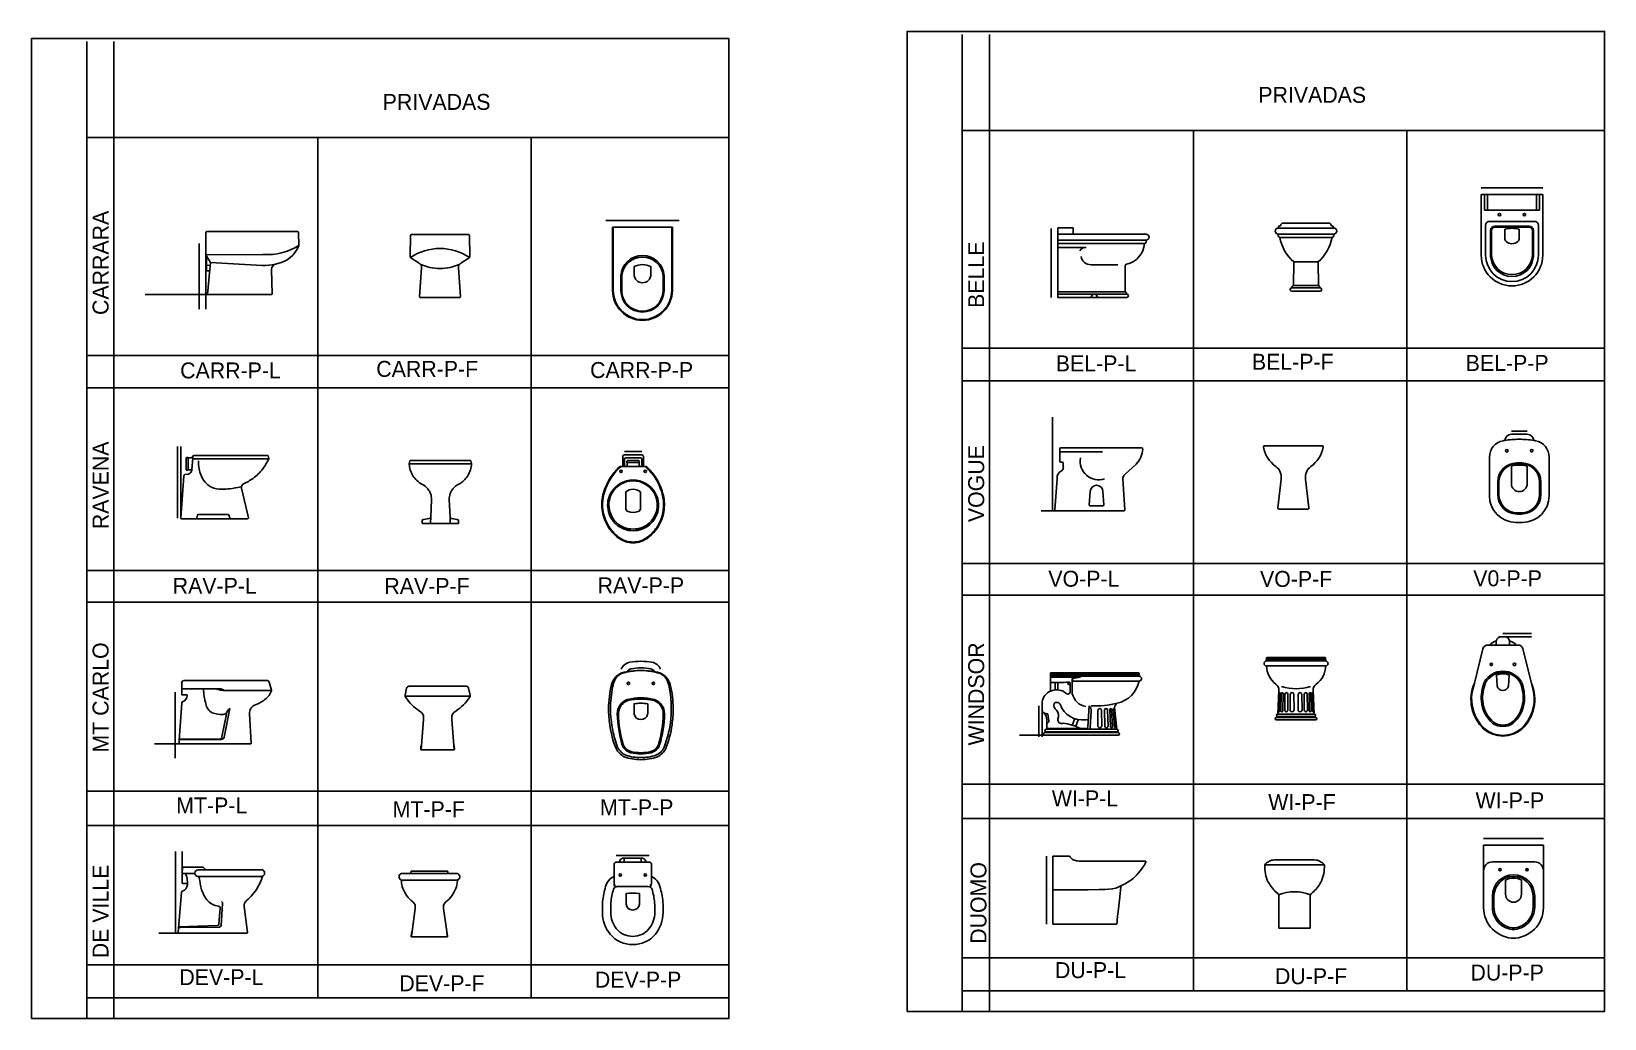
# Model space of a CAD drawing. Extents: x -874 to -854.4, y 505.8 to 511.8.
# Drawn here: x -873.99 to -864.52, y 505.84 to 511.78 of the extents above; entities that cross this region are included whole.
import ezdxf

# ---------------------------------------------------------------- set-up
doc = ezdxf.new("R2010")
doc.units = 0
doc.header["$LTSCALE"] = 50
doc.header["$MEASUREMENT"] = 0
doc.layers.get('0').update_dxf_attribs({"linetype": 'CONTINUOUS'})
for name, color, linetype in [('A-PECAS', 2, 'CONTINUOUS'), ('ESC1-50', 1, 'CONTINUOUS'), ('FOLHA', 3, 'CONTINUOUS')]:
    doc.layers.add(name, color=color, linetype=linetype)

# ---------------------------------------------------------------- blocks, each defined once
blk = doc.blocks.new('P-31-F')
at = {"layer": 'A-PECAS'}
blk.add_lwpolyline([(0, 0.3955), (0.105, 0.3955, -0.423767), (0.111, 0.39), (0.1115, 0.3865, 0.386933), (0.117, 0.3815), (0.1639, 0.3815, -0.053169), (0.1676, 0.3811, -0.678294), (0.1725, 0.3434, 0.259163), (0.1685, 0.3365, -0.101094), (0.159, 0.29, -0.130643), (0.1, 0.21, 0.170066), (0.086, 0.19, 0.1), (0.086, 0.17), (0.1042, 0.0325, -0.128879), (0.105, 0.0305), (0.11, 0.0035, -0.442503), (0.1077, 0), (0.1045, 0), (0, 0), (-0.1045, 0), (-0.1077, 0, -0.442503), (-0.11, 0.0035), (-0.105, 0.0305, -0.128879), (-0.1042, 0.0325), (-0.086, 0.17, 0.1), (-0.086, 0.19, 0.170066), (-0.1, 0.21, -0.130643), (-0.159, 0.29, -0.101094), (-0.1685, 0.3365, 0.259163), (-0.1725, 0.3434, -0.678294), (-0.1676, 0.3811, -0.053169), (-0.1639, 0.3815), (-0.117, 0.3815, 0.386933), (-0.1115, 0.3865), (-0.111, 0.39, -0.423767), (-0.105, 0.3955)], format="xyb", close=True, dxfattribs=at)
at = {"layer": 'ESC1-50'}
blk.add_lwpolyline([(0.117, 0.3815), (0, 0.3815), (-0.117, 0.3815)], dxfattribs=at)
for points in [[(0.1725, 0.3434, -0.072183), (0.167, 0.3413, -0.074671), (0.1646, 0.341), (0, 0.341), (-0.1646, 0.341, -0.074671), (-0.167, 0.3413, -0.072183), (-0.1725, 0.3434)], [(-0.1042, 0.0325), (-0.108, 0.004, 0.453301), (-0.1045, 0)], [(0.1042, 0.0325), (0.108, 0.004, -0.453301), (0.1045, 0)]]:
    blk.add_lwpolyline(points, format="xyb", dxfattribs=at)
blk = doc.blocks.new('P-31-D')
at = {"layer": 'A-PECAS'}
blk.add_lwpolyline([(0.0785, 0.39, -0.399615), (0.0835, 0.3955), (0.199, 0.3955, -0.370333), (0.213, 0.381), (0.3628, 0.381), (0.553, 0.381, -0.758927), (0.5625, 0.3436, 0.160568), (0.558, 0.337, -0.099959), (0.5, 0.232, -0.041739), (0.463, 0.196, 0.256737), (0.45, 0.16), (0.47, 0.0039, -0.452049), (0.4665, 0), (0.0548, 0, -0.439433), (0.0513, 0.0038), (0.072, 0.2455, -0.274289), (0.0775, 0.2515, 0.314545), (0.1075, 0.29), (0.1075, 0.296, 0.377489), (0.1045, 0.299), (0.0795, 0.299, -0.47417), (0.076, 0.302), (0.0765, 0.362)], format="xyb", close=True, dxfattribs=at)
at = {"layer": 'ESC1-50'}
for points in [[(0.213, 0.381), (0.1725, 0.381, 0.97625), (0.1725, 0.341), (0.3628, 0.341), (0.553, 0.341, 0.124834), (0.5625, 0.3436, 0.124834)], [(0.1712, 0.3411, -0.308057), (0.179, 0.332, 0.021203), (0.19, 0.27, 0.097248), (0.225, 0.2, 0.192582), (0.294, 0.1624, -0.384177), (0.3045, 0.1485), (0.2975, 0.055, -0.440034), (0.2855, 0.0455), (0.0585, 0.038, 0.572656), (0.057, 0.036, 0.033738), (0.058, 0.035, 0.146145), (0.061, 0.033, 0.072066), (0.066, 0.033), (0.3, 0.0355, 0.392649), (0.3105, 0.0455), (0.3195, 0.177, 0.286997), (0.3125, 0.19)]]:
    blk.add_lwpolyline(points, format="xyb", dxfattribs=at)
for points in [[(0.08, 0.359), (0.145, 0.359)], [(0.1042, 0.3353), (0.096, 0.359)], [(0.1065, 0.3294), (0.1075, 0.296)]]:
    blk.add_lwpolyline(points, dxfattribs=at)
for centre, radius, start, end in [((0.0798, 0.3623), 0.0033, 185.04767, 273.74974), ((0.0851, 0.3244), 0.022, 20.49568, 29.49437), ((0.0974, 0.3282), 0.00915, 7.62127, 25.57896), ((0.1457, 0.3494), 0.0096, 25.17182, 94.44289)]:
    blk.add_arc(centre, radius, start, end, dxfattribs=at)
blk = doc.blocks.new('P-8-F')
at = {"layer": 'A-PECAS'}
blk.add_lwpolyline([(-0.0973, 0, -0.386383), (-0.102, 0.006), (-0.1005, 0.02, -0.189432), (-0.0979, 0.0254), (-0.085, 0.182, 0.109033), (-0.088, 0.21, 0.15962), (-0.11, 0.233, -0.040278), (-0.1555, 0.27, -0.044946), (-0.193, 0.317, -0.204808), (-0.195, 0.3275), (-0.1868, 0.3703, -0.359982), (-0.1721, 0.3825), (0, 0.3825), (0.1721, 0.3825, -0.359982), (0.1868, 0.3703), (0.195, 0.3275, -0.204808), (0.193, 0.317, -0.044946), (0.1555, 0.27, -0.040278), (0.11, 0.233, 0.15962), (0.088, 0.21, 0.109033), (0.085, 0.182), (0.0979, 0.0254, -0.189432), (0.1005, 0.02), (0.102, 0.006, -0.386383), (0.0973, 0), (0, 0), (-0.0973, 0, -0.438509)], format="xyb", dxfattribs=at)
at = {"layer": 'ESC1-50'}
blk.add_lwpolyline([(-0.1951, 0.322), (0, 0.322), (0.1951, 0.322)], dxfattribs=at)
for points in [[(-0.0973, 0, -0.438509), (-0.0998, 0.0027), (-0.0979, 0.0254)], [(0.0973, 0, 0.438509), (0.0998, 0.0027), (0.0979, 0.0254)]]:
    blk.add_lwpolyline(points, format="xyb", dxfattribs=at)
blk = doc.blocks.new('P-7-F')
at = {"layer": 'A-PECAS'}
blk.add_lwpolyline([(0, 0), (-0.0558, 0), (-0.1069, 0, -0.422371), (-0.1099, 0.0031), (-0.1095, 0.0173, -0.344769), (-0.1015, 0.025), (-0.0665, 0.0295, 0.326095), (-0.0581, 0.0391), (-0.053, 0.145, 0.089443), (-0.059, 0.18, 0.055429), (-0.069, 0.2, 0.112261), (-0.1, 0.2305, 0.018259), (-0.104, 0.2325, -0.113241), (-0.1595, 0.28, -0.140707), (-0.1866, 0.351), (-0.1869, 0.3537, -0.042543), (-0.1873, 0.3591, -0.066922), (-0.187, 0.362), (-0.1835, 0.378, -0.312376), (-0.1805, 0.38), (0, 0.38), (0.1805, 0.38, -0.312376), (0.1835, 0.378), (0.187, 0.362, -0.066922), (0.1873, 0.3591, -0.042543), (0.1869, 0.3537), (0.1866, 0.351, -0.140707), (0.1595, 0.28, -0.113241), (0.104, 0.2325, 0.018259), (0.1, 0.2305, 0.112261), (0.069, 0.2, 0.055429), (0.059, 0.18, 0.089443), (0.053, 0.145), (0.0581, 0.0391, 0.326095), (0.0665, 0.0295), (0.1015, 0.025, -0.344769), (0.1095, 0.0173), (0.1099, 0.0031, -0.422371), (0.1069, 0), (0.0558, 0)], format="xyb", close=True, dxfattribs=at)
at = {"layer": 'ESC1-50'}
blk.add_lwpolyline([(0.1873, 0.36), (0, 0.36), (-0.1873, 0.36)], dxfattribs=at)
for points in [[(-0.0558, 0, -0.428414), (-0.0598, 0.0042), (-0.0581, 0.0391)], [(0.0558, 0, 0.428414), (0.0598, 0.0042), (0.0581, 0.0391)]]:
    blk.add_lwpolyline(points, format="xyb", dxfattribs=at)
blk = doc.blocks.new('P-7-D')
at = {"layer": 'A-PECAS'}
blk.add_lwpolyline([(0.4295, 0.184), (0.4715, 0.0062, -0.483964), (0.4667, 0), (0.0683, 0, -0.434765), (0.0643, 0.0043), (0.082, 0.258, -0.329288), (0.0895, 0.266), (0.1085, 0.269, 0.282717), (0.131, 0.29, 0.425868), (0.127, 0.2945), (0.1135, 0.2945, 0.120658), (0.11, 0.2935, -0.182519), (0.1, 0.293, -0.358208), (0.097, 0.2973), (0.097, 0.3643, -0.375875), (0.1, 0.368, -0.143803), (0.11, 0.3675, 0.135514), (0.1125, 0.367), (0.1275, 0.367, 0.345615), (0.1375, 0.3775, -0.321215), (0.1415, 0.38), (0.5889, 0.38, -0.398095), (0.5909, 0.3783), (0.594, 0.3635, -0.160099), (0.593, 0.357, -0.047619), (0.5585, 0.3, -0.064768), (0.5, 0.243, -0.049062), (0.443, 0.21, 0.326827)], format="xyb", close=True, dxfattribs=at)
at = {"layer": 'ESC1-50'}
for points in [[(0.11, 0.295), (0.11, 0.3665)], [(0.1366, 0.3643), (0.132, 0.296)]]:
    blk.add_lwpolyline(points, dxfattribs=at)
for points in [[(0.1375, 0.3775), (0.1366, 0.3643, 0.43409), (0.1406, 0.36), (0.594, 0.36)], [(0.1705, 0.3485, 0.05697), (0.1745, 0.3, 0.04588), (0.1865, 0.26, 0.104488), (0.222, 0.21, 0.06838), (0.25, 0.19, 0.112798), (0.31, 0.1785, 0.029106), (0.36, 0.1805, 0.037244), (0.425, 0.193)], [(0.164, 0, -0.488293), (0.161, 0.0045), (0.1655, 0.021, -0.345097), (0.1725, 0.026), (0.26, 0.026), (0.3475, 0.026, -0.345097), (0.3545, 0.021), (0.359, 0.0045, -0.488293), (0.356, 0)]]:
    blk.add_lwpolyline(points, format="xyb", dxfattribs=at)
blk.add_arc((0.1027, 0.2978), 0.0294, 344.59809, 356.47727, dxfattribs=at)
blk = doc.blocks.new('P-60-F')
at = {"layer": 'A-PECAS'}
blk.add_lwpolyline([(0, 0), (-0.1182, 0, -0.414214), (-0.1225, 0.005), (-0.111, 0.179, 0.251046), (-0.125, 0.208), (-0.175, 0.239, -0.259125), (-0.18, 0.248), (-0.177, 0.375, -0.339065), (-0.171, 0.38), (0, 0.38), (0.171, 0.38, -0.339065), (0.177, 0.375), (0.18, 0.248, -0.259125), (0.175, 0.239), (0.125, 0.208, 0.251046), (0.111, 0.179), (0.1225, 0.005, -0.414214), (0.1182, 0)], format="xyb", close=True, dxfattribs=at)
at = {"layer": 'ESC1-50'}
for points in [[(0.1772, 0.2408, 0.154501), (0, 0.296, 0.154501), (-0.1772, 0.2408)], [(-0.119, 0.2024, 0.116095), (0, 0.175, 0.116095), (0.119, 0.2024)]]:
    blk.add_lwpolyline(points, format="xyb", dxfattribs=at)
blk = doc.blocks.new('P-60-E')
at = {"layer": 'A-PECAS'}
blk.add_lwpolyline([(-0.118, 0.193), (-0.1, 0.003, -0.398501), (-0.103, 0), (-0.483, 0, -0.393198), (-0.488, 0.004), (-0.485, 0.1519, 0.379916), (-0.515, 0.185, -0.252974), (-0.65, 0.295), (-0.6481, 0.375, -0.232511), (-0.643, 0.38), (-0.0931, 0.38, -0.318014), (-0.09, 0.375), (-0.09, 0.24)], format="xyb", close=True, dxfattribs=at)
blk.add_lwpolyline([(-0.1133, 0.143), (-0.097, 0.144, 0.418904), (-0.0935, 0.148), (-0.0936, 0.234)], format="xyb", dxfattribs=at)
blk.add_lwpolyline([(-0.103, 0), (-0.263, 0)], dxfattribs=at)
at = {"layer": 'ESC1-50'}
for points in [[(-0.09, 0.24), (-0.433, 0.241, -0.144916), (-0.65, 0.295)], [(-0.118, 0.193), (-0.429, 0.175, -0.055365), (-0.5073, 0.1832)]]:
    blk.add_lwpolyline(points, format="xyb", dxfattribs=at)
blk.add_lwpolyline([(-0.1163, 0.1752), (-0.0935, 0.1767)], dxfattribs=at)

msp = doc.modelspace()

# ---------------------------------------------------------------- linework, layer by layer
for points in [[(-873.9925, 505.8423), (-869.7925, 505.8423), (-869.7925, 511.7423), (-873.9925, 511.7423)], [(-868.7197, 505.8849), (-864.5197, 505.8849), (-864.5197, 511.7849), (-868.7197, 511.7849)]]:
    msp.add_lwpolyline(points, close=True)
at = {"layer": 'A-PECAS'}
for p, q in [((-865.262, 510.8428), (-864.892, 510.8428)), ((-865.262, 510.8028), (-865.262, 510.4378)), ((-865.262, 510.8028), (-864.892, 510.8028)), ((-864.892, 510.8028), (-864.892, 510.4378)), ((-870.5331, 510.6459), (-870.0931, 510.6459)), ((-867.8521, 510.5982), (-867.8521, 510.1842)), ((-867.8121, 510.5982), (-867.8121, 510.1842)), ((-867.8071, 510.6032), (-867.7241, 510.6032)), ((-867.7191, 510.5982), (-867.7191, 510.5692)), ((-866.4548, 510.6312), (-866.1808, 510.6312)), ((-866.1458, 510.6012), (-866.1458, 510.6012)), ((-867.7141, 510.5642), (-867.2801, 510.5642)), ((-867.2801, 510.5282), (-867.2801, 510.5182)), ((-866.4848, 510.5652), (-866.4848, 510.5552)), ((-866.1508, 510.5652), (-866.1508, 510.5552)), ((-866.3928, 510.2549), (-866.3908, 510.3982)), ((-866.2428, 510.2549), (-866.2448, 510.3982)), ((-867.4071, 510.3734), (-867.4071, 510.2179)), ((-866.4028, 510.2212), (-866.2328, 510.2212)), ((-866.4028, 510.2212), (-866.2328, 510.2212)), ((-867.8121, 510.1842), (-867.3971, 510.1842)), ((-865.081, 509.3795), (-864.985, 509.3795)), ((-865.081, 509.3595), (-864.985, 509.3595)), ((-870.3176, 509.2565), (-870.4215, 509.2565)), ((-867.8008, 509.2722), (-867.8008, 509.1982)), ((-867.7948, 509.2782), (-867.3078, 509.2782)), ((-866.5667, 509.2895), (-866.2207, 509.2895)), ((-867.7948, 509.1922), (-867.7848, 509.1922)), ((-867.7788, 509.1862), (-867.7788, 509.1624)), ((-867.3408, 509.1802), (-867.4089, 509.118)), ((-865.213, 509.2221), (-865.213, 508.9895)), ((-864.853, 509.2221), (-864.853, 508.9895)), ((-867.8308, 508.9046), (-867.8168, 509.0922)), ((-867.4082, 508.9045), (-867.4203, 509.0922)), ((-866.4878, 508.9174), (-866.4675, 509.0901)), ((-866.2997, 508.9174), (-866.32, 509.0901)), ((-867.8248, 508.8982), (-867.4142, 508.8982)), ((-866.4809, 508.9095), (-866.3066, 508.9095)), ((-865.053, 508.8295), (-865.013, 508.8295)), ((-865.1418, 508.1411), (-865.1218, 508.1411)), ((-865.2523, 508.0683), (-865.3038, 507.8608)), ((-865.2231, 508.0911), (-865.0404, 508.0911)), ((-865.0113, 508.0683), (-864.9598, 507.8608)), ((-866.5527, 508.0151), (-866.2021, 508.0151)), ((-867.8559, 507.8134), (-867.8559, 507.9235)), ((-867.325, 507.9235), (-867.8559, 507.9235)), ((-867.9069, 507.7025), (-867.9069, 507.7485)), ((-866.4875, 507.6751), (-866.4804, 507.8184)), ((-866.2674, 507.6751), (-866.2745, 507.8184)), ((-867.4709, 507.7145), (-867.4558, 507.5835)), ((-866.4875, 507.6601), (-866.4875, 507.6551)), ((-866.4875, 507.6601), (-866.4875, 507.6551)), ((-866.2674, 507.6601), (-866.2674, 507.6551)), ((-866.2674, 507.6601), (-866.2674, 507.6551)), ((-867.4483, 507.5635), (-867.8904, 507.5635)), ((-867.4558, 507.5685), (-867.8829, 507.5685)), ((-867.8791, 507.5885), (-867.8791, 507.6385)), ((-867.4558, 507.5685), (-867.4558, 507.5635)), ((-867.4558, 507.5685), (-867.4558, 507.5635)), ((-866.495, 507.6401), (-866.2599, 507.6401)), ((-867.8904, 507.5485), (-867.4483, 507.5485)), ((-865.2479, 506.9252), (-864.8878, 506.9252)), ((-870.3716, 506.8235), (-870.4712, 506.8235)), ((-870.2721, 506.8235), (-870.3716, 506.8235)), ((-867.881, 506.8203), (-867.881, 506.4103)), ((-867.741, 506.8203), (-867.841, 506.8203)), ((-867.841, 506.8203), (-867.841, 506.4103)), ((-865.2479, 506.8852), (-864.8878, 506.8852)), ((-867.6835, 506.7903), (-867.281, 506.7903))]:
    msp.add_line(p, q, dxfattribs=at)
at = {"layer": 'A-PECAS', "color": 1}
for p, q in [((-865.2432, 510.7098), (-865.2432, 510.8028)), ((-865.224, 510.7098), (-865.224, 510.8028)), ((-864.9299, 510.7098), (-864.9299, 510.8028)), ((-864.9108, 510.7098), (-864.9108, 510.8028)), ((-865.2432, 510.7098), (-864.9108, 510.7098)), ((-866.4848, 510.6012), (-866.1508, 510.6012)), ((-865.236, 510.6168), (-865.236, 510.4378)), ((-865.211, 510.6418), (-864.943, 510.6418)), ((-865.2055, 510.5868), (-865.2055, 510.4265)), ((-865.1995, 510.5868), (-865.1995, 510.4378)), ((-865.1805, 510.6118), (-864.9735, 510.6118)), ((-865.1805, 510.6058), (-864.9735, 510.6058)), ((-865.121, 510.5947), (-865.121, 510.5399)), ((-865.033, 510.5947), (-865.033, 510.5399)), ((-864.9545, 510.5868), (-864.9545, 510.4378)), ((-864.9485, 510.5868), (-864.9485, 510.4265)), ((-864.918, 510.6168), (-864.918, 510.4378)), ((-867.8121, 510.5642), (-867.7141, 510.5642)), ((-867.8121, 510.5282), (-867.2801, 510.5282)), ((-867.8121, 510.5082), (-867.2901, 510.5082)), ((-866.4848, 510.5652), (-866.1508, 510.5652)), ((-866.4748, 510.5452), (-866.1608, 510.5452)), ((-865.0329, 510.5553), (-865.0342, 510.5553)), ((-867.6412, 510.4838), (-867.8121, 510.4838)), ((-866.3908, 510.3982), (-866.2448, 510.3982)), ((-867.6117, 510.3805), (-867.4514, 510.3805)), ((-867.4071, 510.2179), (-867.8121, 510.2179)), ((-867.3971, 510.2042), (-867.8121, 510.2042)), ((-866.4028, 510.2412), (-866.2328, 510.2412)), ((-866.3928, 510.2549), (-866.2428, 510.2549)), ((-867.7948, 509.2532), (-867.5436, 509.2532)), ((-865.081, 509.0625), (-865.081, 509.1684)), ((-865.048, 509.187), (-865.018, 509.187)), ((-865.0455, 509.182), (-865.0205, 509.182)), ((-864.985, 509.0625), (-864.985, 509.1684)), ((-865.163, 509.072), (-865.163, 508.997)), ((-865.1555, 508.997), (-865.1555, 509.072)), ((-864.9105, 508.997), (-864.9105, 509.072)), ((-864.903, 509.072), (-864.903, 508.997)), ((-867.6233, 508.9346), (-867.6168, 509.0152)), ((-867.5343, 508.9346), (-867.5408, 509.0152)), ((-867.6173, 508.9282), (-867.5403, 508.9282)), ((-865.0455, 508.887), (-865.0205, 508.887)), ((-865.0455, 508.8795), (-865.0205, 508.8795)), ((-865.1718, 508.0911), (-865.1718, 508.1111)), ((-865.0918, 508.0911), (-865.0918, 508.1111)), ((-866.5549, 507.9951), (-866.1977, 507.9951)), ((-866.5549, 507.9651), (-866.1999, 507.9651)), ((-866.5534, 508.0051), (-866.2014, 508.0051)), ((-867.3243, 507.9135), (-867.8559, 507.9135)), ((-867.676, 507.8975), (-867.8559, 507.8975)), ((-867.3229, 507.9035), (-867.8469, 507.9035)), ((-867.8277, 507.8649), (-867.8277, 507.8209)), ((-867.8117, 507.8652), (-867.8117, 507.8209)), ((-867.7259, 507.8735), (-867.3229, 507.8735)), ((-865.3038, 507.8608), (-865.3167, 507.8086)), ((-865.1658, 507.8446), (-865.1698, 507.9105)), ((-865.0978, 507.8446), (-865.0938, 507.9105)), ((-864.9598, 507.8608), (-864.9468, 507.8086)), ((-866.4777, 507.8004), (-866.4827, 507.6933)), ((-866.4734, 507.8004), (-866.4768, 507.6933)), ((-866.467, 507.7964), (-866.4694, 507.6967)), ((-866.4557, 507.7964), (-866.4569, 507.6967)), ((-866.4442, 507.7957), (-866.4458, 507.6988)), ((-866.4272, 507.7957), (-866.4268, 507.6988)), ((-866.4124, 507.7932), (-866.4134, 507.7011)), ((-866.3904, 507.7932), (-866.3894, 507.7011)), ((-866.3644, 507.7932), (-866.3654, 507.7011)), ((-866.3424, 507.7932), (-866.3414, 507.7011)), ((-866.3277, 507.7957), (-866.3281, 507.6988)), ((-866.3107, 507.7957), (-866.3091, 507.6988)), ((-866.2992, 507.7964), (-866.298, 507.6967)), ((-866.2879, 507.7964), (-866.2854, 507.6967)), ((-866.2815, 507.8004), (-866.2781, 507.6933)), ((-866.2771, 507.8004), (-866.2721, 507.6933)), ((-867.8726, 507.6739), (-867.8653, 507.6326)), ((-867.7111, 507.6452), (-867.7233, 507.6104)), ((-867.6304, 507.598), (-867.6239, 507.7245)), ((-867.6165, 507.5938), (-867.6109, 507.6925)), ((-867.5704, 507.6974), (-867.5714, 507.6053)), ((-867.5484, 507.6974), (-867.5474, 507.6053)), ((-867.5302, 507.6999), (-867.5287, 507.603)), ((-867.5132, 507.6999), (-867.5097, 507.603)), ((-867.4995, 507.7007), (-867.4943, 507.601)), ((-867.4882, 507.7007), (-867.4818, 507.601)), ((-867.4795, 507.7051), (-867.4711, 507.5974)), ((-867.4742, 507.7051), (-867.4637, 507.5976)), ((-866.495, 507.6551), (-866.2599, 507.6551)), ((-866.4875, 507.6751), (-866.2674, 507.6751)), ((-866.4875, 507.6601), (-866.2674, 507.6601)), ((-867.4558, 507.5835), (-867.8829, 507.5835)), ((-867.8791, 507.5885), (-867.6403, 507.5885)), ((-867.87, 507.6245), (-867.8766, 507.6193)), ((-867.6901, 507.6397), (-867.7028, 507.6032)), ((-865.0679, 506.7853), (-865.1954, 506.7853)), ((-865.0679, 506.7853), (-864.9403, 506.7853)), ((-865.0679, 506.7853), (-864.9403, 506.7853)), ((-865.1154, 506.6758), (-865.1154, 506.5903)), ((-865.0204, 506.6758), (-865.0204, 506.5903))]:
    msp.add_line(p, q, dxfattribs=at)
at = {"layer": 'A-PECAS'}
for points in [[(-870.3131, 510.0459, -0.411807), (-870.4931, 510.2259), (-870.4931, 510.6059), (-870.3131, 510.6059), (-870.1331, 510.6059), (-870.1331, 510.2259, -0.411807)], [(-870.3131, 510.4359, -0.409584), (-870.1831, 510.3119), (-870.1831, 510.2249, -0.413201), (-870.3131, 510.0959, -0.413201), (-870.4431, 510.2249), (-870.4431, 510.3119, -0.409584)], [(-870.3131, 510.1014, 0.405971), (-870.1887, 510.2218), (-870.1886, 510.2249), (-870.1886, 510.3119, 0.402365), (-870.3131, 510.4259, 0.402365), (-870.4376, 510.3119), (-870.4376, 510.2249), (-870.4376, 510.2218, 0.405971), (-870.3131, 510.1014, -0.001066)], [(-870.3131, 510.2719, -0.420408), (-870.3636, 510.3229), (-870.3641, 510.3689, -0.096753), (-870.3131, 510.3819, -0.096753), (-870.2621, 510.3689), (-870.2626, 510.3229, -0.420408)], [(-870.4515, 509.1635, 0.059368), (-870.5015, 509.1065, 0.082654), (-870.5475, 509.0065, 0.104255), (-870.556, 508.9065, 0.107708), (-870.522, 508.8065, 0.088187), (-870.4595, 508.7365, 0.163426), (-870.3695, 508.7065, 0.163426), (-870.2795, 508.7365, 0.088187), (-870.217, 508.8065, 0.107708), (-870.183, 508.9065, 0.104255), (-870.1915, 509.0065, 0.082654), (-870.2375, 509.1065, 0.059368), (-870.2875, 509.1635, 0.207706), (-870.2951, 509.1665), (-870.3002, 509.1665), (-870.307, 509.1665), (-870.307, 509.2245, 0.402093), (-870.318, 509.2365), (-870.3695, 509.2365), (-870.421, 509.2365, 0.402093), (-870.432, 509.2245), (-870.432, 509.1665), (-870.4388, 509.1665), (-870.444, 509.1665, 0.207706)], [(-870.3695, 509.0845, -0.268395), (-870.236, 509.0065, -0.179674), (-870.2185, 508.9065, -0.170707), (-870.2695, 508.816, -0.179561), (-870.3695, 508.779, -0.179561), (-870.4695, 508.816, -0.170707), (-870.5205, 508.9065, -0.179674), (-870.503, 509.0065, -0.268395)], [(-870.3995, 508.894, 0.183333), (-870.3395, 508.894, 0.302776), (-870.325, 508.9165), (-870.325, 509.0125, 0.370787), (-870.414, 509.0125), (-870.414, 508.9165, 0.302776)], [(-870.3716, 506.7835), (-870.4716, 506.7835, 0.411177), (-870.4836, 506.7725), (-870.4836, 506.7035, -0.293607), (-870.4881, 506.6955, 0.168721), (-870.5251, 506.6615, 0.065493), (-870.5354, 506.6363, 0.054217), (-870.553, 506.5457, 0.032691), (-870.5541, 506.4803, 0.170487), (-870.5077, 506.3497, 0.222764), (-870.3716, 506.287, 0.222764), (-870.2356, 506.3497, 0.170487), (-870.1891, 506.4803, 0.032691), (-870.1903, 506.5457, 0.054217), (-870.2079, 506.6363, 0.065493), (-870.2181, 506.6615, 0.168721), (-870.2551, 506.6955, -0.293607), (-870.2596, 506.7035), (-870.2596, 506.7725, 0.411177), (-870.2716, 506.7835)], [(-870.3716, 506.337, -0.222371), (-870.4691, 506.3815, -0.171293), (-870.5041, 506.4815, -0.033324), (-870.5031, 506.5415, -0.054221), (-870.4876, 506.6215, -0.314946), (-870.4651, 506.6365), (-870.3716, 506.6365), (-870.2781, 506.6365, -0.314946), (-870.2556, 506.6215, -0.054221), (-870.2401, 506.5415, -0.033324), (-870.2391, 506.4815, -0.171293), (-870.2741, 506.3815, -0.222371)], [(-870.3316, 506.5315), (-870.3316, 506.5945, 0.075), (-870.4116, 506.5945), (-870.4116, 506.5315, 0.9125)]]:
    msp.add_lwpolyline(points, format="xyb", close=True, dxfattribs=at)
for points in [[(-870.4891, 510.6059), (-870.4891, 510.2259, 0.411661), (-870.3132, 510.0499), (-870.3131, 510.0499, 0.411664), (-870.1371, 510.2259), (-870.1371, 510.6059)], [(-870.4132, 509.1665, 0.380199), (-870.4055, 509.1745), (-870.4055, 509.1855, 0.087349), (-870.4065, 509.1895, -0.172037), (-870.4066, 509.1983, -0.102747), (-870.4052, 509.2002, -0.167994), (-870.401, 509.2015), (-870.3695, 509.2015)], [(-870.3259, 509.1665, -0.380199), (-870.3335, 509.1745), (-870.3335, 509.1855, -0.087349), (-870.3325, 509.1895, 0.172037), (-870.3325, 509.1983, 0.102747), (-870.3339, 509.2002, 0.167994), (-870.338, 509.2015), (-870.3695, 509.2015)], [(-870.2656, 507.9332, -0.166403), (-870.2566, 507.9342), (-870.2226, 507.9272, -0.147687), (-870.1726, 507.9002, -0.13868), (-870.1456, 507.8527, -0.056337), (-870.1281, 507.7072, -0.03707), (-870.1351, 507.6112, -0.065227), (-870.1731, 507.4683, -0.183874), (-870.2226, 507.4187, -0.096189), (-870.3226, 507.4007, -0.096189), (-870.4226, 507.4187, -0.183874), (-870.472, 507.4683, -0.065227), (-870.5101, 507.6112, -0.03707), (-870.5171, 507.7072, -0.056337), (-870.4996, 507.8527, -0.13868), (-870.4726, 507.9002, -0.147687), (-870.4226, 507.9272), (-870.3886, 507.9342, -0.166403), (-870.3796, 507.9332)], [(-870.3228, 507.9932, 0.039027), (-870.3894, 507.9876, 0.255069), (-870.4406, 507.9465, 0.255069)], [(-870.3226, 507.9532, 0.038777), (-870.3826, 507.9482, 0.252608), (-870.4036, 507.9311, 0.252608)], [(-870.3226, 507.9532, -0.038777), (-870.2626, 507.9482, -0.252608), (-870.2415, 507.9311, -0.252608)], [(-870.3224, 507.9932, -0.039027), (-870.2558, 507.9876, -0.255069), (-870.2046, 507.9465, -0.255069)], [(-873.1021, 507.5181), (-873.0877, 507.7416, -0.282259), (-873.0822, 507.7493, 0.263617), (-873.054, 507.7865, 0.453957), (-873.0584, 507.7916), (-873.0875, 507.7916), (-873.0875, 507.8626, -0.414214), (-873.0735, 507.8766), (-872.5717, 507.8766, -0.340095), (-872.5601, 507.8677), (-872.5475, 507.8201, -0.183134), (-872.5485, 507.8116, -0.163483), (-872.594, 507.7576, -0.054491), (-872.6485, 507.7286, 0.075251), (-872.666, 507.7166, 0.074395), (-872.6708, 507.7097, 0.155483), (-872.6785, 507.6766), (-872.6687, 507.5003, -0.430564), (-872.6722, 507.4966), (-873.0997, 507.4966, -0.433194), (-873.1032, 507.5003), (-873.1022, 507.5166, -0.395485)], [(-870.3225, 507.7727, 0.06168), (-870.4016, 507.7637, 0.039055), (-870.4085, 507.7614, 0.304226), (-870.4646, 507.6772, 0.069584), (-870.4352, 507.4891, 0.256561), (-870.3842, 507.4429, 0.06572), (-870.3225, 507.4357, 0.06572)], [(-870.3226, 507.7407, 0.0408), (-870.3636, 507.7372), (-870.3636, 507.6791, 0.057291), (-870.3631, 507.6746, 0.350796), (-870.3226, 507.6427, 0.350796)], [(-870.3226, 507.7727, -0.06168), (-870.2436, 507.7637, -0.039055), (-870.2366, 507.7614, -0.304226), (-870.1806, 507.6772, -0.069584), (-870.2099, 507.4891, -0.256561), (-870.2609, 507.4429, -0.06572), (-870.3227, 507.4357, -0.06572)], [(-870.3226, 507.7407, -0.0408), (-870.2816, 507.7372), (-870.2816, 507.6791, -0.057291), (-870.2821, 507.6746, -0.350796), (-870.3226, 507.6427, -0.350796)], [(-870.2906, 506.7835), (-870.2946, 506.793, 0.252774), (-870.3176, 506.8085), (-870.3276, 506.8085), (-870.3716, 506.8085), (-870.4156, 506.8085), (-870.4256, 506.8085, 0.252774), (-870.4486, 506.793), (-870.4526, 506.7835)], [(-870.3721, 506.287, 0.000669), (-870.3716, 506.287, 0.170487)]]:
    msp.add_lwpolyline(points, format="xyb", dxfattribs=at)
for points in [[(-870.432, 509.1665), (-870.3695, 509.1665)], [(-870.307, 509.1665), (-870.3695, 509.1665)], [(-867.741, 506.8203), (-867.7381, 506.8158), (-867.7348, 506.8109), (-867.7303, 506.8059), (-867.7249, 506.8016), (-867.7194, 506.7986), (-867.7127, 506.7959), (-867.7061, 506.7941), (-867.6994, 506.7926), (-867.6927, 506.7914), (-867.6835, 506.7903)], [(-866.2663, 506.797), (-866.2663, 506.797), (-866.257, 506.7963), (-866.2483, 506.7948), (-866.2404, 506.792), (-866.2325, 506.7884), (-866.2253, 506.784), (-866.2181, 506.779), (-866.2124, 506.7733), (-866.2066, 506.7668), (-866.2066, 506.7538), (-866.2066, 506.7538), (-866.2073, 506.7402), (-866.2088, 506.7265), (-866.2109, 506.7136), (-866.2138, 506.7006), (-866.2174, 506.6884), (-866.2224, 506.6762), (-866.2275, 506.6639), (-866.234, 506.6524), (-866.234, 506.6524), (-866.239, 506.6445), (-866.2447, 506.6366), (-866.2505, 506.6287), (-866.257, 506.6215), (-866.2634, 506.6143), (-866.2706, 506.6071), (-866.2778, 506.6006), (-866.285, 506.5949), (-866.285, 506.5949), (-866.2879, 506.5927), (-866.2893, 506.5898), (-866.2908, 506.5862), (-866.2915, 506.5826), (-866.2915, 506.5826), (-866.2915, 506.51), (-866.2915, 506.4474), (-866.2915, 506.4035), (-866.2915, 506.387), (-866.4814, 506.387), (-866.4814, 506.387), (-866.4814, 506.4035), (-866.4814, 506.4474), (-866.4814, 506.51), (-866.4814, 506.5826), (-866.4814, 506.5826), (-866.4821, 506.5862), (-866.4828, 506.5898), (-866.485, 506.5927), (-866.4872, 506.5949), (-866.4872, 506.5949), (-866.4951, 506.6006), (-866.5023, 506.6071), (-866.5087, 506.6143), (-866.5159, 506.6215), (-866.5217, 506.6287), (-866.5274, 506.6366), (-866.5332, 506.6445), (-866.5382, 506.6524), (-866.5382, 506.6524), (-866.5447, 506.6639), (-866.5504, 506.6762), (-866.5548, 506.6884), (-866.5591, 506.7006), (-866.562, 506.7136), (-866.5641, 506.7265), (-866.5656, 506.7402), (-866.5663, 506.7538), (-866.5663, 506.7668), (-866.5663, 506.7668), (-866.5605, 506.7733), (-866.5548, 506.779), (-866.5476, 506.784), (-866.5404, 506.7884), (-866.5325, 506.792), (-866.5246, 506.7948), (-866.5159, 506.7963), (-866.5066, 506.797), (-866.2663, 506.797)], [(-865.0679, 506.3252), (-865.0687, 506.3252), (-865.0687, 506.3252), (-865.0828, 506.3253), (-865.0988, 506.3278), (-865.1167, 506.3334), (-865.1339, 506.3402), (-865.1503, 506.3476), (-865.1659, 506.3573), (-865.1801, 506.3677), (-865.1935, 506.3797), (-865.2055, 506.3931), (-865.2159, 506.4072), (-865.2256, 506.4229), (-865.233, 506.4393), (-865.2397, 506.4565), (-865.2442, 506.4743), (-865.2472, 506.4922), (-865.2479, 506.5116), (-865.2479, 506.8852)], [(-865.0679, 506.3252), (-865.0671, 506.3252), (-865.0671, 506.3252), (-865.053, 506.3253), (-865.037, 506.3278), (-865.019, 506.3334), (-865.0019, 506.3402), (-864.9855, 506.3476), (-864.9698, 506.3573), (-864.9557, 506.3677), (-864.9422, 506.3797), (-864.9303, 506.3931), (-864.9199, 506.4072), (-864.9102, 506.4229), (-864.9027, 506.4393), (-864.896, 506.4565), (-864.8916, 506.4743), (-864.8886, 506.4922), (-864.8878, 506.5116), (-864.8878, 506.8852)], [(-867.841, 506.4103), (-867.7481, 506.4103), (-867.7236, 506.4103), (-867.6977, 506.4103), (-867.6704, 506.4103), (-867.6416, 506.4103), (-867.6114, 506.4103), (-867.5812, 506.4103), (-867.551, 506.4103), (-867.5208, 506.4103), (-867.4906, 506.4103), (-867.4611, 506.4103), (-867.4611, 506.4103), (-867.4589, 506.411), (-867.4575, 506.4117), (-867.4568, 506.4131), (-867.4561, 506.4153), (-867.4561, 506.4153), (-867.4553, 506.4203), (-867.4539, 506.4354), (-867.4518, 506.4577), (-867.4489, 506.4872), (-867.4453, 506.5203), (-867.441, 506.557), (-867.4374, 506.5951), (-867.433, 506.6325), (-867.433, 506.6325), (-867.4323, 506.6368), (-867.4302, 506.6397), (-867.428, 506.6426), (-867.4251, 506.6448), (-867.4251, 506.6448), (-867.4158, 506.6491), (-867.4072, 506.6534), (-867.3985, 506.6584), (-867.3899, 506.6635), (-867.382, 506.6685), (-867.3741, 506.6742), (-867.3662, 506.68), (-867.359, 506.6858), (-867.359, 506.6858), (-867.3481, 506.6944), (-867.3359, 506.7073), (-867.3252, 506.7196), (-867.3151, 506.7318), (-867.3073, 506.7418), (-867.2994, 506.753), (-867.2933, 506.7621), (-867.2887, 506.7696), (-867.2854, 506.7754), (-867.2835, 506.7801), (-867.2818, 506.7848), (-867.281, 506.7878), (-867.281, 506.7901)], [(-866.2066, 506.7668), (-866.5663, 506.7668)]]:
    msp.add_lwpolyline(points, dxfattribs=at)
at = {"layer": 'A-PECAS', "color": 1}
for points in [[(-867.4251, 506.6448), (-867.4443, 506.635), (-867.4636, 506.628), (-867.4841, 506.6228), (-867.506, 506.6206), (-867.5294, 506.619), (-867.5638, 506.6187), (-867.6298, 506.618), (-867.841, 506.618)], [(-865.0679, 506.3778), (-865.0763, 506.3782), (-865.0881, 506.3797), (-865.1007, 506.3836), (-865.1134, 506.3885), (-865.1255, 506.394), (-865.1365, 506.4008), (-865.147, 506.4086), (-865.1563, 506.4169), (-865.1646, 506.4262), (-865.1724, 506.4367), (-865.1792, 506.4477), (-865.1847, 506.4597), (-865.1896, 506.4724), (-865.1928, 506.485), (-865.1949, 506.4976), (-865.1954, 506.5126), (-865.1954, 506.5803)], [(-865.0674, 506.3878), (-865.0754, 506.3882), (-865.086, 506.3896), (-865.0975, 506.393), (-865.1096, 506.3977), (-865.1208, 506.4029), (-865.1309, 506.4091), (-865.1407, 506.4164), (-865.1493, 506.4239), (-865.1568, 506.4325), (-865.1641, 506.4423), (-865.1703, 506.4524), (-865.1754, 506.4636), (-865.1801, 506.4755), (-865.183, 506.4871), (-865.1849, 506.4986), (-865.1854, 506.5128), (-865.1854, 506.5811)], [(-865.0684, 506.3878), (-865.0604, 506.3882), (-865.0498, 506.3896), (-865.0383, 506.393), (-865.0262, 506.3977), (-865.015, 506.4029), (-865.0049, 506.4091), (-864.995, 506.4164), (-864.9865, 506.4239), (-864.9789, 506.4325), (-864.9717, 506.4423), (-864.9654, 506.4524), (-864.9603, 506.4636), (-864.9557, 506.4755), (-864.9528, 506.4871), (-864.9509, 506.4986), (-864.9503, 506.5128), (-864.9503, 506.5811)], [(-865.0679, 506.3778), (-865.0595, 506.3782), (-865.0477, 506.3797), (-865.035, 506.3836), (-865.0223, 506.3885), (-865.0103, 506.394), (-864.9993, 506.4008), (-864.9887, 506.4086), (-864.9794, 506.4169), (-864.9712, 506.4262), (-864.9634, 506.4367), (-864.9566, 506.4477), (-864.9511, 506.4597), (-864.9461, 506.4724), (-864.943, 506.485), (-864.9409, 506.4976), (-864.9403, 506.5126), (-864.9403, 506.5803)]]:
    msp.add_lwpolyline(points, dxfattribs=at)
for centre, radius in [((-865.152, 510.6818), 0.0075), ((-865.002, 510.6818), 0.0075), ((-865.108, 509.2605), 0.0075), ((-864.958, 509.2605), 0.0075), ((-865.2018, 507.9741), 0.0075), ((-865.0618, 507.9741), 0.0075), ((-867.7454, 507.8599), 0.00693), ((-865.1493, 506.7376), 0.00701), ((-864.9865, 506.7376), 0.00701)]:
    msp.add_circle(centre, radius, dxfattribs=at)
at = {"layer": 'A-PECAS'}
for centre, radius, start, end in [((-867.8071, 510.5982), 0.005, 90, 180), ((-867.7241, 510.5982), 0.005, 0, 90), ((-866.4848, 510.5832), 0.018, 90, 270), ((-866.4698, 510.6012), 0.015, 90, 180), ((-866.4548, 510.6162), 0.015, 90, 180), ((-866.1808, 510.6162), 0.015, 0, 90), ((-866.1658, 510.6012), 0.015, 0, 90), ((-866.1508, 510.5832), 0.018, 270, 90), ((-867.7141, 510.5692), 0.005, 180, 270), ((-867.4265, 510.5181), 0.1368, 281.88663, 355.85848), ((-867.2901, 510.5182), 0.01, 270, 0), ((-867.2801, 510.5462), 0.018, 270, 90), ((-866.4748, 510.5552), 0.01, 180, 270), ((-866.2344, 510.5851), 0.2437, 189.42074, 230.06902), ((-866.4013, 510.5851), 0.2437, 309.93098, 350.57926), ((-866.1608, 510.5552), 0.01, 270, 0), ((-865.077, 510.4378), 0.185, 180, 0), ((-867.3961, 510.3734), 0.011, 101.88663, 180), ((-867.411, 510.2045), 0.0139, 358.55585, 73.77739), ((-867.3971, 510.1942), 0.01, 0, 90), ((-866.4028, 510.2312), 0.01, 90, 180), ((-866.4028, 510.2312), 0.01, 180, 270), ((-866.389, 510.2415), 0.0139, 106.22261, 181.44415), ((-866.2467, 510.2415), 0.0139, 358.55585, 73.77739), ((-866.2328, 510.2312), 0.01, 0, 90), ((-866.2328, 510.2312), 0.01, 270, 0), ((-867.3971, 510.1942), 0.01, 270, 0), ((-865.0809, 509.3193), 0.0402, 90.11062, 175.76363), ((-864.9851, 509.3193), 0.0402, 4.23637, 89.88938), ((-867.7948, 509.2722), 0.006, 90, 180), ((-867.7948, 509.2592), 0.006, 180, 270), ((-867.4363, 509.2764), 0.1356, 314.76701, 357.77621), ((-867.3078, 509.2712), 0.007, 0, 90), ((-866.5667, 509.2825), 0.007, 90, 180), ((-866.3944, 509.3147), 0.1822, 190.16306, 234.9082), ((-866.3931, 509.3147), 0.1822, 305.0918, 349.83694), ((-866.2207, 509.2825), 0.007, 0, 90), ((-865.113, 509.2221), 0.1, 100.47568, 180), ((-865.033, 508.7895), 0.54, 99.37892, 100.47568), ((-865.033, 508.7895), 0.54, 79.52432, 80.62108), ((-864.953, 509.2221), 0.1, 0, 79.52432), ((-867.7948, 509.1982), 0.006, 180, 270), ((-867.8016, 509.1599), 0.023, 310.45881, 6.1479), ((-867.7848, 509.1862), 0.006, 0, 90), ((-866.5412, 509.1035), 0.075, 349.69103, 55.85948), ((-866.2462, 509.1035), 0.075, 124.14052, 190.30897), ((-867.7622, 509.0936), 0.0546, 116.69686, 181.55528), ((-867.3853, 509.0922), 0.035, 132.38335, 180), ((-865.053, 508.9895), 0.16, 180, 270), ((-865.013, 508.9895), 0.16, 270, 0), ((-867.8248, 508.9042), 0.006, 175.72745, 270), ((-867.4142, 508.9042), 0.006, 270, 3.68857), ((-866.4809, 508.9165), 0.007, 173.27615, 270), ((-866.3066, 508.9165), 0.007, 270, 6.72385), ((-865.1418, 508.1111), 0.03, 90, 168.34239), ((-865.1218, 508.1111), 0.03, 11.65761, 90), ((-865.2231, 508.0611), 0.03, 90, 166.05911), ((-865.1318, 508.0111), 0.1131, 110.37015, 135), ((-865.1318, 508.0111), 0.1131, 45, 69.62985), ((-865.0404, 508.0611), 0.03, 13.94089, 90), ((-866.5549, 507.9801), 0.015, 90, 270), ((-866.5497, 507.998), 0.00808, 117.90155, 201.99633), ((-866.55, 508.0099), 0.00591, 118.01096, 233.92473), ((-866.4171, 507.9664), 0.1379, 180.53345, 233.72456), ((-866.3378, 507.9664), 0.1379, 306.27544, 359.46655), ((-866.2049, 508.0099), 0.00591, 306.07527, 61.98904), ((-866.2052, 507.998), 0.00808, 338.00367, 62.09845), ((-866.1999, 507.9801), 0.015, 270, 90), ((-867.4913, 507.9084), 0.172, 282.573, 348.2951), ((-867.3278, 507.9183), 0.00591, 306.07527, 61.98904), ((-867.3281, 507.9064), 0.00808, 338.00367, 62.09845), ((-867.3229, 507.8885), 0.015, 270, 81.48571), ((-866.5241, 507.8197), 0.0437, 358.36005, 54.43094), ((-866.2308, 507.8197), 0.0437, 125.56906, 181.63995), ((-865.0819, 507.7635), 0.2423, 156.31462, 227.47748), ((-865.1817, 507.7635), 0.2423, 312.52252, 23.68538), ((-867.8194, 507.7323), 0.089, 114.20446, 169.4942), ((-867.4355, 507.7099), 0.0357, 121.01534, 172.62764), ((-867.879, 507.7055), 0.0281, 186.2048, 232.61169), ((-867.9388, 507.6415), 0.0598, 357.09498, 44.26571), ((-866.4949, 507.6476), 0.0075, 90.44412, 269.55588), ((-866.4874, 507.6676), 0.0075, 90.44412, 269.55588), ((-866.2674, 507.6676), 0.0075, 270.44412, 89.55588), ((-866.2599, 507.6476), 0.0075, 270.44412, 89.55588), ((-867.8904, 507.556), 0.0075, 90.44412, 269.55588), ((-867.8909, 507.5678), 0.00429, 275.06127, 28.01414), ((-867.8829, 507.576), 0.0075, 90.44412, 269.55588), ((-867.8833, 507.5874), 0.0043, 294.75908, 14.68673), ((-867.4559, 507.576), 0.0075, 270.44412, 89.55588), ((-867.4484, 507.556), 0.0075, 270.44412, 89.55588), ((-865.1318, 507.7191), 0.176, 229.69321, 310.30679), ((-870.435, 507.4835), 0.04, 202.37464, 206.0532), ((-870.2101, 507.4835), 0.04, 333.9468, 337.62536)]:
    msp.add_arc(centre, radius, start, end, dxfattribs=at)
at = {"layer": 'A-PECAS', "color": 1}
for centre, radius, start, end in [((-865.211, 510.6168), 0.025, 90, 180), ((-865.1805, 510.5868), 0.025, 90, 180), ((-865.1805, 510.5868), 0.019, 90, 180), ((-865.0709, 510.3556), 0.2442, 91.42642, 101.83306), ((-865.083, 510.3556), 0.2442, 78.16694, 88.57358), ((-864.9735, 510.5868), 0.025, 0, 90), ((-864.9735, 510.5868), 0.019, 0, 90), ((-864.943, 510.6168), 0.025, 0, 90), ((-865.094, 510.5399), 0.027, 180, 229.16778), ((-865.077, 510.5596), 0.053, 229.16778, 310.83222), ((-865.06, 510.5399), 0.027, 310.83222, 0), ((-867.6454, 510.4451), 0.0389, 83.88644, 151.63763), ((-867.6118, 510.442), 0.0616, 190.56702, 270.08461), ((-865.077, 510.4378), 0.159, 180, 0), ((-865.077, 510.4378), 0.129, 180, 0), ((-865.077, 510.4434), 0.1226, 182.60055, 357.39945), ((-867.5883, 510.1803), 0.0242, 98.97337, 170.77508), ((-867.5959, 510.1803), 0.0242, 9.22492, 81.02663), ((-865.033, 508.7895), 0.54, 90, 99.37892), ((-865.033, 508.7895), 0.54, 80.62108, 90), ((-867.5664, 509.1962), 0.1103, 169.13823, 288.89073), ((-865.048, 509.072), 0.115, 90, 180), ((-865.0455, 509.072), 0.11, 90, 180), ((-865.0418, 509.0513), 0.1235, 85.90745, 108.49787), ((-865.0242, 509.0513), 0.1235, 71.50213, 94.09255), ((-865.0205, 509.072), 0.11, 0, 90), ((-865.018, 509.072), 0.115, 0, 90), ((-867.5788, 509.0152), 0.038, 0, 180), ((-865.0455, 508.997), 0.1175, 180, 270), ((-865.0455, 508.997), 0.11, 180, 270), ((-865.033, 509.0625), 0.048, 180, 0), ((-865.0205, 508.997), 0.1175, 270, 0), ((-865.0205, 508.997), 0.11, 270, 0), ((-867.6173, 508.9342), 0.006, 175.3999, 270), ((-867.5403, 508.9342), 0.006, 270, 4.6001), ((-865.1418, 508.1111), 0.03, 168.34239, 180), ((-865.1218, 508.1111), 0.03, 0, 11.65761), ((-865.1318, 507.8042), 0.1289, 29.87218, 150.12782), ((-867.8466, 507.8934), 0.0102, 88.33616, 155.72637), ((-867.9791, 516.0017), 8.1382, 270.86748, 271.64023), ((-867.1901, 507.8505), 0.5485, 179.00599, 184.4281), ((-867.1324, 507.8451), 0.5941, 174.93776, 184.54053), ((-867.7175, 507.8814), 0.00786, 114.00202, 270), ((-867.6609, 507.7056), 0.1925, 94.49396, 108.09978), ((-867.3229, 507.8885), 0.015, 81.48571, 90), ((-866.3774, 508.1127), 0.2845, 252.10271, 287.89729), ((-864.9958, 507.7713), 0.2662, 158.86637, 184.17546), ((-864.9958, 507.7713), 0.2582, 158.86637, 184.17546), ((-865.1318, 507.8042), 0.1209, 29.87218, 150.12782), ((-865.1318, 507.8042), 0.1129, 70.3371, 109.6629), ((-865.1318, 507.8517), 0.0347, 191.8198, 348.1802), ((-865.2678, 507.7713), 0.2582, 355.82454, 21.13363), ((-865.2678, 507.7713), 0.2662, 355.82454, 21.13363), ((-867.8194, 507.7323), 0.089, 46.97437, 114.20446), ((-867.8176, 507.7222), 0.0236, 32.15523, 134.43614), ((-867.7511, 507.8093), 0.0142, 237.80193, 355.29012), ((-867.6276, 507.8187), 0.0992, 191.98741, 260.39843), ((-867.5883, 508.2812), 0.5571, 267.67669, 283.96125), ((-866.4756, 507.8016), 0.00254, 329.59186, 210.40814), ((-866.4613, 507.7982), 0.00592, 342.98648, 197.01352), ((-866.4357, 507.7957), 0.0085, 0, 180), ((-866.4014, 507.7932), 0.011, 0, 180), ((-866.3534, 507.7932), 0.011, 0, 180), ((-866.3192, 507.7957), 0.0085, 0, 180), ((-866.2935, 507.7982), 0.00592, 342.98648, 197.01352), ((-866.2793, 507.8016), 0.00254, 329.59186, 210.40814), ((-865.0726, 507.7675), 0.2476, 170.4327, 226.49055), ((-865.0645, 507.7699), 0.1976, 185.14811, 229.78155), ((-865.0642, 507.77), 0.1899, 185.28034, 229.47342), ((-865.1994, 507.77), 0.1899, 310.52658, 354.71966), ((-865.1991, 507.7699), 0.1976, 310.21845, 354.85189), ((-865.191, 507.7675), 0.2476, 313.50945, 9.5673), ((-867.877, 507.7092), 0.0321, 233.81458, 265.32418), ((-867.8786, 507.6702), 0.007, 31.32588, 98.67683), ((-867.8031, 507.7277), 0.033, 159.84971, 238.89805), ((-867.8649, 507.6644), 0.0568, 339.75045, 38.094), ((-867.789, 507.6413), 0.0229, 171.28246, 291.92777), ((-867.6653, 507.7795), 0.1397, 198.6414, 279.12279), ((-867.7133, 507.6459), 0.00224, 338.16996, 73.64361), ((-867.6503, 507.6951), 0.0395, 356.19379, 48.02511), ((-867.5594, 507.6974), 0.011, 0, 180), ((-867.5217, 507.6999), 0.0085, 0, 180), ((-867.4939, 507.7024), 0.00592, 342.98648, 197.01352), ((-867.4769, 507.7055), 0.00266, 350.8584, 189.1416), ((-866.4798, 507.6923), 0.00318, 160.5823, 19.4177), ((-866.4632, 507.6955), 0.00639, 168.81387, 11.18613), ((-866.4363, 507.6986), 0.0095, 178.81977, 1.18023), ((-866.4014, 507.7011), 0.012, 180, 0), ((-866.3534, 507.7011), 0.012, 180, 0), ((-866.3186, 507.6986), 0.0095, 178.81977, 1.18023), ((-866.2917, 507.6955), 0.00639, 168.81387, 11.18613), ((-866.2751, 507.6923), 0.00318, 160.5823, 19.4177), ((-867.8723, 507.6139), 0.00689, 128.60339, 188.51735), ((-867.8759, 507.6332), 0.0106, 303.69367, 356.77573), ((-867.8087, 507.3389), 0.2825, 62.03941, 84.26406), ((-867.7254, 507.6112), 0.00224, 241.14041, 343.52917), ((-867.7007, 507.6024), 0.00224, 158.26687, 236.57614), ((-867.7007, 507.6024), 0.00224, 258.84105, 260.65563), ((-867.6878, 507.6391), 0.00239, 80.2315, 166.04311), ((-867.6394, 507.6312), 0.011, 344.48874, 109.96636), ((-867.6403, 507.5985), 0.01, 270, 357.05918), ((-867.6265, 507.5935), 0.01, 266.48226, 1.87148), ((-867.5594, 507.6053), 0.012, 180, 0), ((-867.5192, 507.6028), 0.0095, 178.81977, 1.18023), ((-867.488, 507.5997), 0.00639, 168.81387, 11.18613), ((-867.4674, 507.597), 0.00373, 173.2454, 8.72271), ((-865.1318, 507.7191), 0.172, 229.69321, 310.30679), ((-865.1318, 507.7086), 0.108, 236.05161, 303.94839), ((-865.1318, 507.7086), 0.1, 236.05161, 303.94839), ((-865.1954, 506.7328), 0.0525, 90, 185.46502), ((-865.0678, 506.5802), 0.1276, 90.01918, 179.9537), ((-865.0678, 506.5802), 0.1176, 90.01918, 179.9537), ((-865.0679, 506.5802), 0.1276, 0.0463, 89.98082), ((-865.0679, 506.5802), 0.1176, 0.0463, 89.98082), ((-864.9403, 506.7328), 0.0525, 354.53498, 90), ((-866.3864, 506.355), 0.251, 67.54268, 112.45732), ((-865.0679, 506.5903), 0.0978, 60.95411, 119.04589), ((-865.0679, 506.5903), 0.0475, 180, 0)]:
    msp.add_arc(centre, radius, start, end, dxfattribs=at)
at = {"layer": 'ESC1-50'}
for points in [[(-870.3002, 509.1665, -0.139044), (-870.2955, 509.1645, -0.064585), (-870.2413, 509.104, -0.117724), (-870.1869, 508.9603, -0.055952), (-870.1875, 508.9071, -0.107706), (-870.2209, 508.8089, -0.08812), (-870.2823, 508.7401, -0.163345), (-870.3695, 508.711), (-870.3696, 508.711, -0.163345), (-870.4568, 508.7401, -0.08812), (-870.5182, 508.8089, -0.107706), (-870.5516, 508.9071, -0.055952), (-870.5522, 508.9603, -0.117724), (-870.4978, 509.104, -0.064585), (-870.4436, 509.1645, -0.139044), (-870.4388, 509.1665)], [(-870.317, 509.1665), (-870.317, 509.2105, 0.431962), (-870.3245, 509.218), (-870.3695, 509.218), (-870.4145, 509.218, 0.431962), (-870.422, 509.2105), (-870.422, 509.1665)], [(-873.0875, 507.8278), (-872.8589, 507.8278, -0.057001), (-872.8521, 507.827, -0.09942), (-872.8315, 507.8176, 0.108386), (-872.8289, 507.8168)], [(-872.9575, 507.8276, 0.050504), (-872.9425, 507.7366, 0.237731), (-872.9035, 507.6831, 0.11842), (-872.839, 507.6731, 0.249474), (-872.8153, 507.6875)], [(-870.4156, 506.8085, 0.399707), (-870.4226, 506.8015), (-870.4226, 506.7835)], [(-870.3276, 506.8085, -0.399707), (-870.3206, 506.8015), (-870.3206, 506.7835)], [(-870.4836, 506.7035), (-870.4836, 506.653, 0.448446), (-870.4751, 506.645)], [(-870.2596, 506.7035), (-870.2596, 506.653, -0.448446), (-870.2681, 506.645)]]:
    msp.add_lwpolyline(points, format="xyb", dxfattribs=at)
for points in [[(-870.334, 509.19), (-870.3695, 509.19), (-870.405, 509.19)], [(-872.8235, 507.8166), (-872.5471, 507.8166)]]:
    msp.add_lwpolyline(points, dxfattribs=at)
for points in [[(-870.3695, 509.0795, -0.268889), (-870.243, 509.0065, -0.180251), (-870.2265, 508.9065, -0.158915), (-870.2695, 508.8285, -0.196352), (-870.3695, 508.789, -0.196352), (-870.4695, 508.8285, -0.158915), (-870.5125, 508.9065, -0.180251), (-870.496, 509.0065, -0.268889)], [(-870.3226, 507.4132, 0.082763), (-870.2326, 507.4272, 0.191824), (-870.1826, 507.4762, 0.041847), (-870.1531, 507.5772, 0.101923), (-870.1526, 507.8372, 0.077273), (-870.1679, 507.8845, 0.212411), (-870.2223, 507.9245, 0.040827), (-870.2348, 507.9276, 0.014904), (-870.2531, 507.9317, 0.025143), (-870.2571, 507.9323, -0.029767), (-870.2795, 507.9356, 0.034354), (-870.3226, 507.9372, 0.034354), (-870.3657, 507.9356, -0.029767), (-870.3881, 507.9323, 0.025143), (-870.3921, 507.9317, 0.014904), (-870.4104, 507.9276, 0.040827), (-870.4228, 507.9245, 0.212411), (-870.4773, 507.8845, 0.077273), (-870.4926, 507.8372, 0.101923), (-870.4921, 507.5772, 0.041847), (-870.4626, 507.4762, 0.191824), (-870.4126, 507.4272, 0.082763)], [(-870.3226, 507.7657, -0.06168), (-870.2452, 507.7569, -0.039055), (-870.2393, 507.7549, -0.304091), (-870.1876, 507.6772, -0.069516), (-870.2166, 507.4912, -0.256205), (-870.2626, 507.4497, -0.065775), (-870.3226, 507.4427, -0.065775), (-870.3826, 507.4497, -0.256205), (-870.4286, 507.4912, -0.069516), (-870.4576, 507.6772, -0.304091), (-870.4059, 507.7549, -0.039055), (-870.3999, 507.7569, -0.06168)], [(-873.1022, 507.5166, -0.395485), (-873.0952, 507.5231), (-872.8495, 507.5231, 0.391043), (-872.8325, 507.5366), (-872.7985, 507.7086, 0.148129), (-872.8153, 507.6875, 0.071375), (-872.8185, 507.6746), (-872.8455, 507.5381, -0.433338), (-872.862, 507.5246), (-873.0951, 507.5246, 0.395485), (-873.1021, 507.5181), (-873.1022, 507.5166)]]:
    msp.add_lwpolyline(points, format="xyb", close=True, dxfattribs=at)
for centre, radius in [((-870.4425, 509.1365), 0.0075), ((-870.2965, 509.1365), 0.0075), ((-870.3976, 507.8597), 0.0075), ((-870.2476, 507.8597), 0.0075), ((-870.4471, 506.7065), 0.007), ((-870.2961, 506.7065), 0.007)]:
    msp.add_circle(centre, radius, dxfattribs=at)
for centre, radius, start, end in [((-872.8208, 507.9904), 0.1738, 249.35238, 269.11058), ((-870.4455, 506.6517), 0.0382, 177.97331, 200.95133), ((-870.2978, 506.6517), 0.0382, 339.04867, 2.02669)]:
    msp.add_arc(centre, radius, start, end, dxfattribs=at)
at = {"layer": 'ESC1-50', "color": 0, "linetype": 'BYBLOCK'}
msp.add_point((-873.0875, 507.8626), dxfattribs=at)
at = {"layer": 'FOLHA', "linetype": 'CONTINUOUS'}
for p, q in [((-873.6599, 511.7239), (-873.6599, 505.8423)), ((-873.4963, 511.7239), (-873.4963, 505.8423)), ((-868.3872, 511.7665), (-868.3872, 505.8849)), ((-868.2236, 511.7665), (-868.2236, 505.8849)), ((-864.5197, 511.1883), (-868.3872, 511.1883)), ((-866.9956, 511.1883), (-866.9956, 506.0093)), ((-865.7101, 506.0093), (-865.7101, 511.1883)), ((-869.7925, 511.1457), (-873.6599, 511.1457)), ((-872.2684, 511.1457), (-872.2684, 505.9667)), ((-870.9828, 505.9667), (-870.9828, 511.1457)), ((-873.6599, 509.8348), (-869.7925, 509.8348)), ((-868.3872, 509.8774), (-864.5197, 509.8774)), ((-873.6599, 509.6384), (-869.7925, 509.6384)), ((-868.3872, 509.681), (-864.5197, 509.681)), ((-873.6599, 508.54), (-869.7925, 508.54)), ((-868.3872, 508.5826), (-864.5197, 508.5826)), ((-873.6599, 508.3486), (-869.7925, 508.3486)), ((-868.3872, 508.3912), (-864.5197, 508.3912)), ((-873.6599, 507.2104), (-869.7925, 507.2104)), ((-868.3872, 507.253), (-864.5197, 507.253)), ((-873.6599, 507.0041), (-869.7925, 507.0041)), ((-868.3872, 507.0467), (-864.5197, 507.0467)), ((-873.6599, 506.1652), (-869.7925, 506.1652)), ((-868.3872, 506.2078), (-864.5197, 506.2078)), ((-873.6599, 505.9667), (-869.7925, 505.9667)), ((-868.3872, 506.0093), (-864.5197, 506.0093))]:
    msp.add_line(p, q, dxfattribs=at)
at = {"layer": 'FOLHA'}
for p, q in [((-872.9816, 510.508), (-872.9816, 510.1136)), ((-872.9416, 510.508), (-872.9416, 510.1136)), ((-872.7686, 510.2005), (-873.3075, 510.2005)), ((-867.8448, 508.8982), (-867.8448, 509.4629)), ((-873.1136, 508.8556), (-873.1136, 509.2862)), ((-873.0936, 508.8556), (-873.0936, 509.2862)), ((-867.6195, 508.8982), (-867.9117, 508.8982)), ((-865.1318, 508.1611), (-864.9586, 508.1611)), ((-865.1318, 508.1411), (-864.9586, 508.1411)), ((-873.1275, 507.8071), (-873.1275, 507.4103)), ((-867.9269, 507.7255), (-867.9269, 507.539)), ((-867.9069, 507.7255), (-867.9069, 507.539)), ((-872.8859, 507.4966), (-873.252, 507.4966)), ((-867.6694, 507.5485), (-868.0423, 507.5485)), ((-873.1247, 506.3571), (-873.1247, 506.8486)), ((-873.0847, 506.6591), (-873.0847, 506.8486)), ((-872.9001, 506.3571), (-873.2262, 506.3571))]:
    msp.add_line(p, q, dxfattribs=at)

# ---------------------------------------------------------------- block references
at = {"layer": 'A-PECAS', "xscale": -1}
msp.add_blockref('P-60-E', (-873.0316, 510.2005), dxfattribs=at)
at = {"layer": 'A-PECAS'}
for name, p in [('P-60-F', (-871.5324, 510.1825)), ('P-7-D', (-873.1579, 508.8513)), ('P-7-F', (-871.5302, 508.8223)), ('P-8-F', (-871.5466, 507.4607)), ('P-31-D', (-873.1607, 506.3571)), ('P-31-F', (-871.5964, 506.3345))]:
    msp.add_blockref(name, p, dxfattribs=at)

# ---------------------------------------------------------------- texts
at = {"layer": 'A-PECAS', "linetype": 'CONTINUOUS'}
for s, p in [('BELLE', (-868.2556, 510.1206)), ('VOGUE', (-868.2556, 508.8308)), ('WINDSOR', (-868.2556, 507.4863)), ('DUOMO', (-868.242, 506.2921))]:
    msp.add_text(s, height=0.096, rotation=90, dxfattribs=at).set_placement(p)
at = {"layer": 'FOLHA', "linetype": 'CONTINUOUS'}
for s, p in [('PRIVADAS', (-866.6047, 511.3554)), ('PRIVADAS', (-871.8775, 511.3128)), ('BEL-P-L', (-867.8243, 509.7387)), ('BEL-P-F', (-866.6433, 509.7481)), ('BEL-P-P', (-865.3557, 509.7412)), ('CARR-P-L', (-873.097, 509.6961)), ('CARR-P-F', (-871.9161, 509.7055)), ('CARR-P-P', (-870.6285, 509.6986)), ('RAV-P-P', (-870.5831, 508.402)), ('VO-P-L', (-867.8691, 508.4421)), ('VO-P-F', (-866.5944, 508.4411)), ('V0-P-P', (-865.3103, 508.4446)), ('RAV-P-L', (-873.1419, 508.3995)), ('RAV-P-F', (-871.8672, 508.3985)), ('MT-P-L', (-873.1207, 507.0773)), ('WI-P-L', (-867.848, 507.1199)), ('WI-P-F', (-866.5448, 507.0971)), ('WI-P-P', (-865.2964, 507.1083)), ('MT-P-F', (-871.8176, 507.0545)), ('MT-P-P', (-870.5691, 507.0657)), ('DEV-P-L', (-873.1019, 506.0432)), ('DU-P-L', (-867.8291, 506.0858)), ('DU-P-F', (-866.5045, 506.0492)), ('DU-P-P', (-865.3271, 506.0711)), ('DEV-P-F', (-871.7773, 506.0066)), ('DEV-P-P', (-870.5998, 506.0285))]:
    msp.add_text(s, height=0.096, dxfattribs=at).set_placement(p)
for s, p in [('CARRARA', (-873.5283, 510.078)), ('RAVENA', (-873.5283, 508.7882)), ('MT CARLO', (-873.5283, 507.4437)), ('DE VILLE', (-873.5283, 506.2053))]:
    msp.add_text(s, height=0.096, rotation=90, dxfattribs=at).set_placement(p)

doc.saveas('drawing.dxf')
